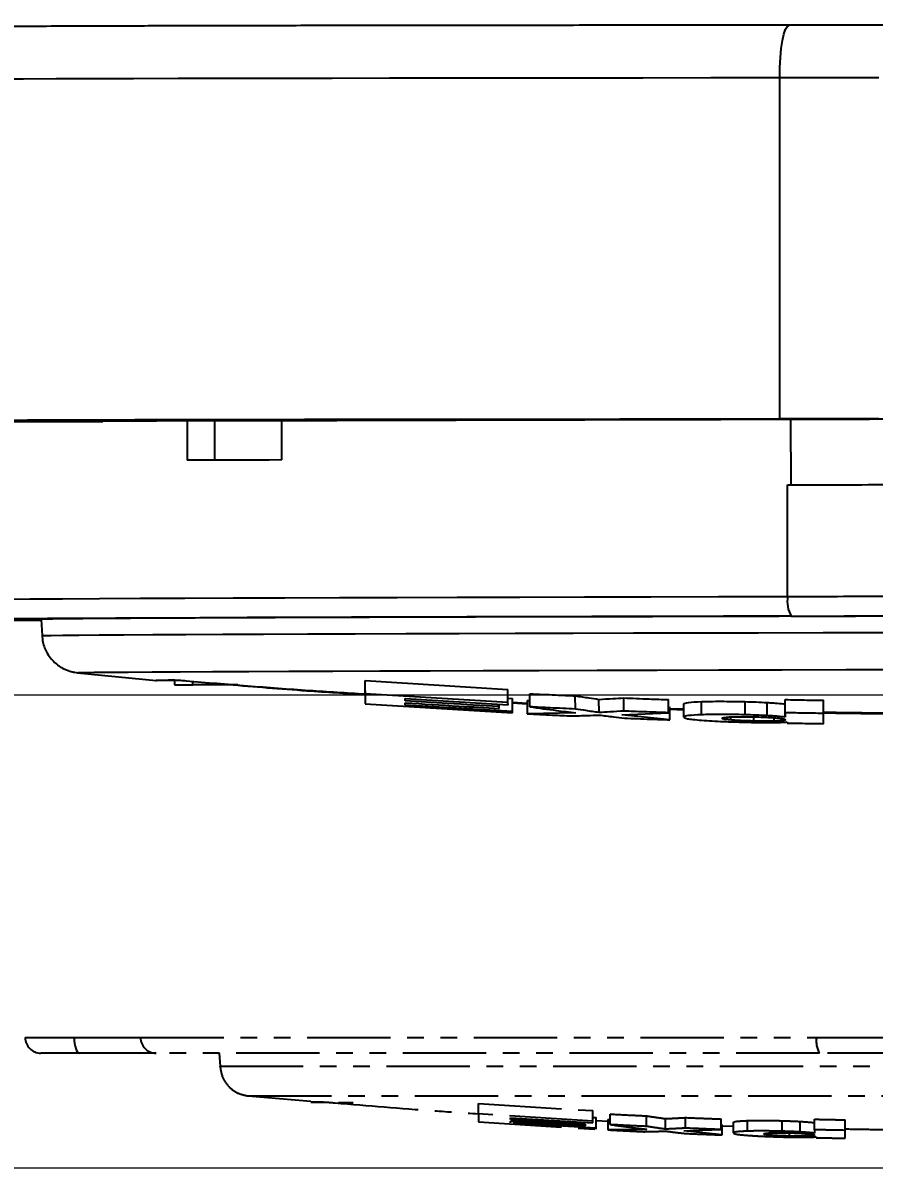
# Model space of a CAD drawing. Header units: millimetres. Extents: x 2104 to 4053, y 855 to 2233.
# Drawn here: x 2874.3 to 2939.2, y 954.3 to 1041.6 of the extents above; entities that cross this region are included whole.
import ezdxf

# ---------------------------------------------------------------- set-up
doc = ezdxf.new("R2010")
doc.units = ezdxf.units.MM
doc.linetypes.add('PHANTOM', pattern=[12.7, 6.35, -1.27, 1.27, -1.27, 1.27, -1.27])
doc.layers.add('标注', color=3, linetype='Continuous', lineweight=13)
doc.styles.add('SLDTEXTSTYLE1', font='txt.shx', dxfattribs={"width": 0.7, "bigfont": 'gbcbig.shx'})
doc.styles.get("Standard").update_dxf_attribs({"font": 'arial.ttf'})
doc.dimstyles.new('AM_ISO', dxfattribs={"dimtxt": 3.5, "dimasz": 3.5, "dimexe": 1, "dimexo": 1, "dimgap": 1.5, "dimtad": 1, "dimdsep": 46, "dimtxsty": 'Standard', "dimcen": 0, "dimclrd": 256, "dimclre": 256, "dimclrt": 2, "dimadec": 0, "dimazin": 2, "dimtp": 0.1, "dimtm": 0.1, "dimtfac": 0.71, "dimtdec": 3, "dimtmove": 0, "dimatfit": 3, "dimfxl": 0, "dimlwd": -1, "dimlwe": -1, "dimarcsym": 0})
doc.dimstyles.new('SLDDIMSTYLE12$0', dxfattribs={"dimtxt": 12, "dimasz": 10, "dimexe": 0, "dimexo": 0.0625, "dimgap": 0.875, "dimtad": 1, "dimdec": 1, "dimlfac": 1.8, "dimrnd": 1e-09, "dimzin": 12, "dimdsep": 46, "dimtxsty": 'SLDTEXTSTYLE1', "dimcen": 0.09, "dimdle": 8.16, "dimclrd": 3, "dimclre": 3, "dimadec": 0, "dimazin": 3, "dimtfac": 1, "dimtdec": 1, "dimtofl": 0, "dimtmove": 0, "dimatfit": 3, "dimfxl": 0, "dimfrac": 2, "dimtolj": 1, "dimlwd": 5, "dimlwe": 5, "dimarcsym": 0})

# ---------------------------------------------------------------- blocks, each defined once
blk = doc.blocks.new('*D54')
at = {"layer": 'Defpoints', "color": 0, "transparency": 16777216}
for p in [(2945.26, 1229.699), (2795.994, 990.362), (2946.013, 990.362)]:
    blk.add_point(p, dxfattribs=at)
at = {"layer": '标注', "linetype": 'ByBlock', "transparency": 16777216}
for p, q in [((2944.26, 1229.699), (2794.994, 1229.699)), ((2795.994, 1226.199), (2795.994, 993.862)), ((2945.013, 990.362), (2794.994, 990.362))]:
    blk.add_line(p, q, dxfattribs=at)
at = {"layer": '标注', "transparency": 16777216}
for points in [[(2795.411, 1226.199), (2796.578, 1226.199), (2795.994, 1229.699)], [(2795.411, 993.862), (2796.578, 993.862), (2795.994, 990.362)]]:
    blk.add_solid(points, dxfattribs=at)
at = {"layer": '标注', "color": 2, "transparency": 16777216, "insert": (2785.352, 1096.808), "char_height": 8, "attachment_point": 5, "rotation": 90}
blk.add_mtext('\\A1;{\\fSimSun|b0|i0|c134|p2;\\H2.28571x;245}', dxfattribs=at)
blk = doc.blocks.new('*D55')
at = {"layer": 'Defpoints', "color": 0, "transparency": 16777216}
for p in [(2946.013, 990.362), (2795.958, 954.327), (2945.523, 954.327)]:
    blk.add_point(p, dxfattribs=at)
at = {"layer": '标注', "color": 3, "lineweight": 5, "transparency": 16777216}
blk.add_line((2945.95, 990.362), (2795.958, 990.362), dxfattribs=at)
at = {"layer": '标注', "color": 3, "linetype": 'Continuous', "lineweight": 5, "transparency": 16777216}
for p, q in [((2795.958, 980.362), (2795.958, 964.327)), ((2945.461, 954.327), (2795.958, 954.327))]:
    blk.add_line(p, q, dxfattribs=at)
at = {"layer": '标注', "color": 3, "transparency": 16777216}
for points in [[(2794.291, 980.362), (2797.624, 980.362), (2795.958, 990.362)], [(2794.291, 964.327), (2797.624, 964.327), (2795.958, 954.327)]]:
    blk.add_solid(points, dxfattribs=at)
at = {"layer": '标注', "color": 0, "transparency": 16777216, "insert": (2783.654, 971.168), "char_height": 10, "attachment_point": 5, "rotation": 90, "style": 'SLDTEXTSTYLE1'}
blk.add_mtext('\\A1;{\\H2.28571x;45}', dxfattribs=at)

msp = doc.modelspace()

# ---------------------------------------------------------------- linework, layer by layer
at = {"color": 7, "linetype": 'Continuous', "lineweight": 25}
for p, q in [((2932, 1011.399), (2932, 1037.399)), ((2886.833, 1011.247), (2886.838, 1008.247)), ((2888.943, 1011.246), (2886.833, 1011.247)), ((2888.949, 1008.255), (2888.943, 1011.246)), ((2894.053, 1008.273), (2894.048, 1011.273)), ((2932.833, 1011.374), (2932.842, 1006.374)), ((2932.605, 997.874), (2932.59, 1006.374)), ((2875.718, 996.128), (2875.785, 994.891)), ((2878.481, 992.067), (2878.476, 992.068)), ((2878.481, 992.067), (2884.486, 991.477)), ((2885.869, 991.518), (2885.869, 991.143)), ((2885.869, 991.143), (2887.271, 991.143)), ((2887.271, 991.143), (2887.271, 991.412)), ((2890.709, 991.143), (2887.271, 991.143)), ((2900.405, 991.47), (2911.292, 990.798)), ((2900.406, 990.689), (2900.405, 991.47)), ((2900.406, 990.465), (2900.405, 991.47)), ((2900.406, 990.689), (2900.408, 989.685)), ((2911.293, 989.794), (2900.406, 990.465)), ((2900.406, 990.465), (2900.408, 989.685)), ((2911.293, 989.794), (2911.292, 990.798)), ((2912.964, 989.463), (2912.962, 990.466)), ((2916.427, 989.297), (2916.425, 990.299)), ((2900.408, 989.685), (2911.641, 988.997)), ((2903.462, 990.093), (2911.294, 989.629)), ((2911.641, 989.111), (2903.463, 989.593)), ((2910.612, 989.49), (2910.611, 989.67)), ((2911.293, 990.134), (2911.639, 990.113)), ((2911.641, 989.111), (2911.639, 990.113)), ((2911.64, 989.809), (2912.75, 989.752)), ((2912.75, 989.676), (2911.64, 989.734)), ((2912.749, 989.941), (2912.963, 989.945)), ((2912.749, 989.941), (2912.751, 988.939)), ((2918.229, 989.033), (2918.228, 990.035)), ((2920.123, 989.14), (2920.122, 990.142)), ((2923.535, 989.014), (2923.533, 990.016)), ((2923.628, 988.477), (2923.626, 989.478)), ((2923.626, 989.332), (2924.695, 989.301)), ((2924.696, 988.682), (2924.695, 989.684)), ((2926.04, 988.864), (2926.039, 989.866)), ((2929.36, 988.859), (2929.358, 989.861)), ((2931.029, 989.798), (2931.03, 988.796)), ((2932.425, 989.014), (2932.423, 990.017)), ((2932.426, 988.68), (2932.424, 989.682)), ((2935.338, 988.961), (2935.336, 989.963)), ((2916.468, 989.008), (2912.751, 988.939)), ((2919.981, 988.859), (2923.535, 989.014)), ((2923.628, 988.477), (2919.981, 988.859)), ((2924.696, 989.219), (2923.626, 989.252)), ((2928.261, 988.7), (2928.261, 988.465)), ((2930.002, 988.679), (2930.003, 988.382)), ((2931.561, 988.633), (2931.561, 988.373)), ((2935.339, 988.183), (2935.338, 988.961))]:
    msp.add_line(p, q, dxfattribs=at)
at = {"color": 7, "linetype": 'PHANTOM', "lineweight": 25}
for p, q in [((2874.497, 964.277), (2878.231, 964.277)), ((2878.231, 964.277), (2883.289, 964.277)), ((2883.289, 964.277), (2934.807, 964.277)), ((2934.807, 964.277), (2940.865, 964.277)), ((2878.653, 963.077), (2875.697, 963.077)), ((2884.47, 963.077), (2878.653, 963.077)), ((2935.021, 963.077), (2884.47, 963.077)), ((2889.295, 963.077), (2889.347, 962.087)), ((2941.988, 963.077), (2935.021, 963.077)), ((2889.347, 962.087), (3003.166, 962.087)), ((2891.491, 959.826), (2896.263, 959.418)), ((2891.491, 959.826), (2946.257, 959.826)), ((2898.367, 959.336), (2899.488, 959.336)), ((2909.038, 959.256), (2917.747, 958.703)), ((2909.038, 958.452), (2909.038, 959.256)), ((2917.747, 957.9), (2909.038, 958.452)), ((2909.038, 958.452), (2909.038, 957.851)), ((2911.482, 958.154), (2917.747, 957.772)), ((2917.747, 957.9), (2917.747, 958.703)), ((2917.747, 958.191), (2918.024, 958.174)), ((2918.024, 957.372), (2918.024, 958.174)), ((2918.024, 957.943), (2918.912, 957.896)), ((2918.912, 958.039), (2919.083, 958.041)), ((2918.912, 958.039), (2918.912, 957.237)), ((2919.083, 957.639), (2919.083, 958.441)), ((2921.853, 957.502), (2921.853, 958.304)), ((2923.295, 957.293), (2923.295, 958.095)), ((2924.81, 957.371), (2924.81, 958.173)), ((2927.539, 957.266), (2927.539, 958.067)), ((2929.543, 957.144), (2929.543, 957.945)), ((2932.199, 957.133), (2932.199, 957.935)), ((2934.651, 957.248), (2934.651, 958.049)), ((2936.981, 957.201), (2936.981, 958.002)), ((2909.038, 957.851), (2918.024, 957.285)), ((2918.024, 957.372), (2911.482, 957.769)), ((2921.885, 957.279), (2918.912, 957.237)), ((2924.696, 957.154), (2927.539, 957.266)), ((2927.612, 956.852), (2924.696, 957.154)), ((2927.612, 956.852), (2927.612, 957.653)), ((2927.612, 957.543), (2928.468, 957.516)), ((2928.468, 957.007), (2928.468, 957.808)), ((2933.535, 957.883), (2933.535, 957.081)), ((2936.981, 956.601), (2936.981, 957.201)), ((2931.319, 957.013), (2931.319, 956.832)), ((2932.712, 956.992), (2932.712, 956.764)), ((2933.959, 956.954), (2933.959, 956.754))]:
    msp.add_line(p, q, dxfattribs=at)
at = {"color": 7, "linetype": 'Continuous', "lineweight": 25, "flags": 128}
for points in [[(2932, 1037.399), (2932.014, 1038.179), (2932.056, 1038.929), (2932.123, 1039.62), (2932.214, 1040.225), (2932.324, 1040.721), (2932.45, 1041.09), (2932.586, 1041.316), (2932.728, 1041.391)], [(2867.807, 1037.278), (2868.93, 1037.287), (2870.405, 1037.297), (2872.225, 1037.307), (2874.381, 1037.316), (2876.864, 1037.325), (2879.661, 1037.334), (2882.762, 1037.342), (2886.152, 1037.35), (2889.814, 1037.357), (2893.734, 1037.364), (2897.892, 1037.37), (2902.271, 1037.376), (2906.85, 1037.382), (2911.609, 1037.386), (2916.526, 1037.39), (2921.579, 1037.394), (2926.745, 1037.397), (2932, 1037.399)], [(2894.048, 1011.265), (2893.341, 1011.263), (2892.431, 1011.259), (2891.536, 1011.256), (2890.657, 1011.253), (2889.792, 1011.25), (2888.943, 1011.246)], [(2894.048, 1011.273), (2898.259, 1011.286), (2902.694, 1011.3), (2907.335, 1011.313), (2912.159, 1011.326), (2917.145, 1011.339), (2922.268, 1011.351), (2927.506, 1011.363), (2932.833, 1011.374)], [(2894.053, 1008.273), (2893.102, 1008.269), (2892.164, 1008.266), (2891.24, 1008.263), (2890.331, 1008.26), (2889.435, 1008.256), (2888.555, 1008.253), (2887.689, 1008.25), (2886.838, 1008.247)], [(2868.208, 997.642), (2869.348, 997.654), (2870.84, 997.666), (2872.675, 997.679), (2874.847, 997.692), (2877.344, 997.705), (2880.157, 997.719), (2883.271, 997.732), (2886.674, 997.746), (2890.349, 997.76), (2894.28, 997.773), (2898.449, 997.787), (2902.837, 997.8), (2907.425, 997.813), (2912.192, 997.826), (2917.116, 997.839), (2922.175, 997.851), (2927.345, 997.863), (2932.605, 997.874)], [(2932.875, 996.372), (2927.715, 996.361), (2922.641, 996.349), (2917.677, 996.337), (2912.846, 996.325), (2908.169, 996.312), (2903.667, 996.299), (2899.36, 996.286), (2895.269, 996.273), (2891.412, 996.26), (2887.806, 996.246), (2884.467, 996.233), (2881.411, 996.219), (2878.651, 996.206), (2876.2, 996.193), (2874.07, 996.18), (2872.269, 996.168), (2870.805, 996.156), (2869.686, 996.144)], [(2941.95, 996.375), (2941.897, 996.375), (2936.9, 996.366), (2931.952, 996.356), (2927.079, 996.345), (2922.305, 996.334), (2917.654, 996.322), (2913.148, 996.31), (2908.81, 996.298), (2904.663, 996.286), (2900.726, 996.273), (2897.019, 996.26), (2893.56, 996.247), (2890.368, 996.235), (2887.457, 996.222), (2884.843, 996.209), (2882.537, 996.197), (2880.553, 996.185), (2878.899, 996.173), (2877.584, 996.162), (2876.614, 996.151), (2875.995, 996.14), (2875.729, 996.13), (2875.718, 996.128)], [(2875.785, 994.891), (2875.961, 994.901), (2876.488, 994.911), (2877.363, 994.922), (2878.582, 994.933), (2880.139, 994.945), (2882.026, 994.957), (2884.234, 994.969), (2886.752, 994.982), (2889.568, 994.994), (2892.667, 995.007), (2896.034, 995.02), (2899.653, 995.032), (2903.506, 995.045), (2907.574, 995.057), (2911.836, 995.07), (2916.271, 995.082), (2920.859, 995.093), (2925.575, 995.104), (2930.396, 995.115), (2935.3, 995.125), (2940.26, 995.135), (2942.06, 995.139)], [(2878.476, 992.068), (2878.55, 992.076), (2878.969, 992.086), (2879.745, 992.097), (2880.874, 992.108), (2882.35, 992.119), (2884.166, 992.131), (2886.311, 992.143), (2888.775, 992.155), (2891.544, 992.168), (2894.604, 992.18), (2897.939, 992.193), (2901.531, 992.206), (2905.362, 992.218), (2909.411, 992.23), (2913.658, 992.243), (2918.079, 992.254), (2922.651, 992.266), (2927.352, 992.277), (2932.155, 992.287), (2937.035, 992.298), (2941.968, 992.307), (2946.927, 992.316)]]:
    msp.add_lwpolyline(points, dxfattribs=at)
at = {"color": 7, "linetype": 'PHANTOM', "lineweight": 25, "flags": 128}
msp.add_lwpolyline([(2878.231, 964.277), (2878.24, 964.042), (2878.264, 963.817), (2878.303, 963.61), (2878.355, 963.428), (2878.419, 963.279), (2878.492, 963.168), (2878.571, 963.1), (2878.653, 963.077)], dxfattribs=at)
at = {"color": 7, "linetype": 'Continuous', "lineweight": 25}
for centre, radius, start, end in [((2932.443, 3152.804), 2115.405, 269.988017, 270.192574), ((2895.493, -2196.253), 3207.511, 90.15469, 90.487809), ((2929.501, 3118.53), 2107.158, 270.090606, 270.288526), ((2929.385, 3133.638), 2127.267, 270.086324, 270.290278), ((2934.917, 997.515), 2.34, 171.18608, 209.25992), ((2929.4, 3125.138), 2127.267, 270.086324, 270.290278), ((2929.19, 3442.726), 2446.357, 270.086324, 270.290278), ((2877.502, 2131.76), 1135.696, 269.605704, 269.910175)]:
    msp.add_arc(centre, radius, start, end, dxfattribs=at)
at = {"color": 7, "linetype": 'PHANTOM', "lineweight": 25}
for centre, radius, start, end in [((2875.697, 964.277), 1.2, 180, 270), ((2884.48, 964.267), 1.19, 179.53784, 269.53025), ((2936.645, 963.986), 1.861, 171.02104, 209.26556)]:
    msp.add_arc(centre, radius, start, end, dxfattribs=at)
at = {"color": 7, "linetype": 'Continuous', "lineweight": 25}
for points, knots in [([(2932.728, 1041.391), (2930.329, 1041.39), (2925.486, 1041.389), (2918.397, 1041.384), (2911.44, 1041.378), (2904.738, 1041.371), (2898.4, 1041.362), (2892.555, 1041.352), (2887.289, 1041.341), (2882.68, 1041.329), (2878.793, 1041.316), (2875.67, 1041.303), (2873.25, 1041.29), (2872.243, 1041.281), (2871.744, 1041.276)], [0, 0, 0, 0, 0.079959, 0.161371, 0.244142, 0.328893, 0.414216, 0.5, 0.585778, 0.671102, 0.755858, 0.838624, 0.920039, 1, 1, 1, 1]), ([(2943.302, 1041.408), (2942.808, 1041.406), (2941.802, 1041.402), (2939.278, 1041.397), (2936.213, 1041.393), (2933.877, 1041.392), (2932.728, 1041.391)], [0, 0, 0, 0, 0.245796, 0.5, 0.754204, 1, 1, 1, 1]), ([(2880.409, 1011.167), (2880.251, 1011.167), (2878.485, 1011.172), (2875.736, 1011.181), (2872.285, 1011.195), (2869.6, 1011.209), (2868.465, 1011.219), (2867.897, 1011.224)], [0, 0, 0, 0, 0.023879, 0.267909, 0.511939, 0.75597, 1, 1, 1, 1]), ([(2876.341, 1011.2), (2875.393, 1011.204), (2873.298, 1011.215), (2871.545, 1011.232), (2870.839, 1011.251), (2871.463, 1011.269), (2873.363, 1011.288), (2876.517, 1011.305), (2880.87, 1011.322), (2886.346, 1011.337), (2892.853, 1011.351), (2900.279, 1011.364), (2908.497, 1011.374), (2917.364, 1011.382), (2926.739, 1011.388), (2933.969, 1011.391), (2938.046, 1011.392), (2938.836, 1011.392)], [0, 0, 0, 0, 0.058714, 0.129808, 0.200902, 0.271995, 0.343089, 0.414183, 0.485276, 0.55637, 0.627464, 0.698558, 0.769651, 0.840745, 0.911839, 0.982932, 1, 1, 1, 1]), ([(2875.784, 994.917), (2875.801, 994.744), (2875.847, 994.266), (2876.16, 993.493), (2876.76, 992.771), (2877.436, 992.342), (2877.96, 992.159), (2878.324, 992.083), (2878.42, 992.073), (2878.481, 992.067)], [0, 0, 0, 0, 0.109876, 0.304621, 0.518327, 0.696278, 0.809572, 0.880875, 1, 1, 1, 1]), ([(2884.435, 991.477), (2884.49, 991.482), (2884.6, 991.493), (2885.304, 991.515), (2885.651, 991.526)], [0, 0, 0, 0, 0.505985, 1, 1, 1, 1]), ([(2885.651, 991.475), (2885.299, 991.472), (2884.645, 991.467), (2884.536, 991.473), (2884.486, 991.475)], [0, 0, 0, 0, 0.5372273, 1, 1, 1, 1]), ([(2885.651, 991.526), (2885.687, 991.525), (2885.757, 991.525), (2886.003, 991.51), (2886.329, 991.487), (2886.612, 991.464), (2886.762, 991.451)], [0, 0, 0, 0, 0.246867, 0.480182, 0.723828, 1, 1, 1, 1]), ([(2885.869, 991.465), (2885.839, 991.467), (2885.724, 991.475), (2885.682, 991.475), (2885.651, 991.475)], [0, 0, 0, 0, 0.2619112, 1, 1, 1, 1]), ([(2886.762, 991.451), (2889.88, 991.193), (2894.401, 990.818), (2898.983, 990.535), (2900.406, 990.447)], [0, 0, 0, 0, 0.68951, 1, 1, 1, 1]), ([(2900.406, 990.38), (2898.925, 990.472), (2895.42, 990.691), (2891.961, 990.978), (2889.963, 991.143)], [0, 0, 0, 0, 0.422605, 1, 1, 1, 1]), ([(2912.962, 990.466), (2913.614, 990.433), (2914.768, 990.376), (2915.922, 990.323), (2916.425, 990.299)], [0, 0, 0, 0, 0.56439, 1, 1, 1, 1]), ([(2916.425, 990.299), (2916.767, 990.248), (2917.368, 990.157), (2917.969, 990.072), (2918.228, 990.035)], [0, 0, 0, 0, 0.570017, 1, 1, 1, 1]), ([(2903.462, 989.917), (2903.462, 989.949), (2903.462, 990.006), (2903.462, 990.066), (2903.462, 990.093)], [0, 0, 0, 0, 0.556914, 1, 1, 1, 1]), ([(2910.612, 989.49), (2909.302, 989.563), (2906.918, 989.696), (2904.535, 989.848), (2903.462, 989.917)], [0, 0, 0, 0, 0.549556, 1, 1, 1, 1]), ([(2903.462, 989.776), (2904.824, 989.689), (2907.206, 989.537), (2909.59, 989.405), (2910.612, 989.349)], [0, 0, 0, 0, 0.571417, 1, 1, 1, 1]), ([(2903.463, 989.593), (2903.463, 989.625), (2903.463, 989.684), (2903.462, 989.747), (2903.462, 989.776)], [0, 0, 0, 0, 0.556665, 1, 1, 1, 1]), ([(2910.612, 989.349), (2910.612, 989.374), (2910.612, 989.42), (2910.612, 989.468), (2910.612, 989.49)], [0, 0, 0, 0, 0.556601, 1, 1, 1, 1]), ([(2911.294, 989.629), (2911.294, 989.659), (2911.294, 989.713), (2911.293, 989.769), (2911.293, 989.794)], [0, 0, 0, 0, 0.55628, 1, 1, 1, 1]), ([(2912.964, 989.463), (2913.637, 989.371), (2914.805, 989.212), (2915.973, 989.069), (2916.468, 989.008)], [0, 0, 0, 0, 0.5766331, 1, 1, 1, 1]), ([(2916.427, 989.297), (2915.785, 989.326), (2914.631, 989.379), (2913.477, 989.437), (2912.964, 989.463)], [0, 0, 0, 0, 0.555599, 1, 1, 1, 1]), ([(2918.228, 990.035), (2918.58, 990.054), (2919.211, 990.087), (2919.843, 990.125), (2920.122, 990.142)], [0, 0, 0, 0, 0.557996, 1, 1, 1, 1]), ([(2920.122, 990.142), (2920.763, 990.117), (2921.9, 990.073), (2923.037, 990.034), (2923.533, 990.016)], [0, 0, 0, 0, 0.5636271, 1, 1, 1, 1]), ([(2924.695, 989.684), (2924.734, 989.725), (2924.804, 989.8), (2925.659, 989.845), (2926.039, 989.866)], [0, 0, 0, 0, 0.556041, 1, 1, 1, 1]), ([(2926.039, 989.866), (2926.257, 989.872), (2926.694, 989.884), (2927.506, 989.888), (2928.411, 989.882), (2929.043, 989.868), (2929.358, 989.861)], [0, 0, 0, 0, 0.2499948, 0.5001474, 0.7503596, 1, 1, 1, 1]), ([(2929.358, 989.861), (2929.637, 989.853), (2930.218, 989.837), (2930.751, 989.811), (2931.029, 989.798)], [0, 0, 0, 0, 0.479645, 1, 1, 1, 1]), ([(2931.029, 989.798), (2931.177, 989.788), (2931.474, 989.769), (2931.965, 989.731), (2932.24, 989.702), (2932.424, 989.682)], [0, 0, 0, 0, 0.249107, 0.498716, 1, 1, 1, 1]), ([(2932.423, 990.017), (2932.968, 990.006), (2933.939, 989.986), (2934.91, 989.97), (2935.336, 989.963)], [0, 0, 0, 0, 0.561174, 1, 1, 1, 1]), ([(2932.424, 989.682), (2932.424, 989.74), (2932.424, 989.845), (2932.423, 989.963), (2932.423, 990.017)], [0, 0, 0, 0, 0.544502, 1, 1, 1, 1]), ([(2911.641, 988.997), (2911.641, 989.017), (2911.641, 989.054), (2911.641, 989.093), (2911.641, 989.111)], [0, 0, 0, 0, 0.556911, 1, 1, 1, 1]), ([(2912.751, 988.939), (2913.396, 988.907), (2914.533, 988.85), (2915.67, 988.797), (2916.163, 988.775)], [0, 0, 0, 0, 0.566888, 1, 1, 1, 1]), ([(2916.163, 988.775), (2916.548, 988.785), (2917.237, 988.803), (2917.926, 988.828), (2918.23, 988.839)], [0, 0, 0, 0, 0.558911, 1, 1, 1, 1]), ([(2918.229, 989.033), (2917.899, 989.08), (2917.298, 989.165), (2916.697, 989.256), (2916.427, 989.297)], [0, 0, 0, 0, 0.549983, 1, 1, 1, 1]), ([(2920.123, 989.14), (2919.769, 989.118), (2919.137, 989.08), (2918.506, 989.047), (2918.229, 989.033)], [0, 0, 0, 0, 0.561954, 1, 1, 1, 1]), ([(2918.23, 988.839), (2918.601, 988.792), (2919.249, 988.711), (2919.898, 988.636), (2920.175, 988.604)], [0, 0, 0, 0, 0.572061, 1, 1, 1, 1]), ([(2923.535, 989.014), (2922.902, 989.036), (2921.765, 989.076), (2920.628, 989.12), (2920.123, 989.14)], [0, 0, 0, 0, 0.556353, 1, 1, 1, 1]), ([(2920.175, 988.604), (2920.827, 988.579), (2921.978, 988.534), (2923.129, 988.494), (2923.628, 988.477)], [0, 0, 0, 0, 0.566608, 1, 1, 1, 1]), ([(2926.04, 988.864), (2925.661, 988.843), (2924.806, 988.798), (2924.736, 988.724), (2924.696, 988.682)], [0, 0, 0, 0, 0.443959, 1, 1, 1, 1]), ([(2924.696, 988.682), (2924.737, 988.643), (2924.798, 988.583), (2925.341, 988.505), (2925.808, 988.466), (2926.041, 988.446)], [0, 0, 0, 0, 0.49875, 0.750257, 1, 1, 1, 1]), ([(2929.36, 988.859), (2929.045, 988.866), (2928.413, 988.88), (2927.508, 988.886), (2926.696, 988.882), (2926.259, 988.87), (2926.04, 988.864)], [0, 0, 0, 0, 0.2496403, 0.4998526, 0.7500053, 1, 1, 1, 1]), ([(2926.041, 988.446), (2926.302, 988.428), (2926.797, 988.394), (2927.899, 988.339), (2928.774, 988.312), (2929.32, 988.295)], [0, 0, 0, 0, 0.294236, 0.559365, 1, 1, 1, 1]), ([(2927.609, 988.596), (2927.63, 988.614), (2927.661, 988.64), (2927.923, 988.675), (2928.153, 988.692), (2928.268, 988.701)], [0, 0, 0, 0, 0.501568, 0.7512, 1, 1, 1, 1]), ([(2928.261, 988.465), (2928.146, 988.476), (2927.915, 988.497), (2927.661, 988.541), (2927.63, 988.574), (2927.609, 988.596)], [0, 0, 0, 0, 0.248427, 0.500533, 1, 1, 1, 1]), ([(2930.003, 988.382), (2929.71, 988.391), (2929.237, 988.405), (2928.646, 988.436), (2928.394, 988.455), (2928.261, 988.465)], [0, 0, 0, 0, 0.433668, 0.700456, 1, 1, 1, 1]), ([(2928.268, 988.701), (2928.379, 988.705), (2928.602, 988.713), (2929.037, 988.716), (2929.533, 988.714), (2929.879, 988.706), (2930.053, 988.703)], [0, 0, 0, 0, 0.249108, 0.498915, 0.749263, 1, 1, 1, 1]), ([(2931.03, 988.796), (2930.753, 988.809), (2930.22, 988.835), (2929.639, 988.851), (2929.36, 988.859)], [0, 0, 0, 0, 0.520355, 1, 1, 1, 1]), ([(2930.053, 988.703), (2930.285, 988.696), (2930.645, 988.686), (2931.103, 988.665), (2931.309, 988.652), (2931.415, 988.645)], [0, 0, 0, 0, 0.467874, 0.726466, 1, 1, 1, 1]), ([(2932.426, 988.68), (2932.242, 988.7), (2931.966, 988.729), (2931.475, 988.768), (2931.179, 988.787), (2931.03, 988.796)], [0, 0, 0, 0, 0.501284, 0.750893, 1, 1, 1, 1]), ([(2931.415, 988.645), (2931.589, 988.631), (2931.937, 988.604), (2932.361, 988.55), (2932.406, 988.508), (2932.436, 988.48)], [0, 0, 0, 0, 0.249846, 0.5015343, 1, 1, 1, 1]), ([(2932.436, 988.48), (2932.408, 988.455), (2932.367, 988.418), (2931.974, 988.386), (2931.692, 988.377), (2931.561, 988.373)], [0, 0, 0, 0, 0.5615763, 0.7980896, 1, 1, 1, 1]), ([(2932.425, 989.014), (2932.425, 988.947), (2932.425, 988.83), (2932.426, 988.725), (2932.426, 988.68)], [0, 0, 0, 0, 0.575496, 1, 1, 1, 1]), ([(2935.338, 988.961), (2934.795, 988.97), (2933.824, 988.986), (2932.853, 989.006), (2932.425, 989.014)], [0, 0, 0, 0, 0.558791, 1, 1, 1, 1]), ([(2935.337, 989.064), (2936.188, 989.05), (2938.052, 989.021), (2939.918, 989.01), (2940.932, 989.004)], [0, 0, 0, 0, 0.456405, 1, 1, 1, 1]), ([(2940.932, 988.921), (2940.335, 988.924), (2938.469, 988.935), (2936.605, 988.961), (2935.338, 988.978)], [0, 0, 0, 0, 0.320276, 1, 1, 1, 1]), ([(2929.32, 988.295), (2929.665, 988.288), (2930.357, 988.273), (2931.334, 988.271), (2932.106, 988.282), (2932.421, 988.302), (2932.579, 988.312)], [0, 0, 0, 0, 0.245195, 0.492761, 0.744341, 1, 1, 1, 1]), ([(2931.561, 988.373), (2931.336, 988.37), (2930.877, 988.365), (2930.298, 988.376), (2930.003, 988.382)], [0, 0, 0, 0, 0.490887, 1, 1, 1, 1]), ([(2932.579, 988.312), (2932.579, 988.297), (2932.579, 988.27), (2932.579, 988.244), (2932.579, 988.233)], [0, 0, 0, 0, 0.566278, 1, 1, 1, 1]), ([(2932.579, 988.233), (2933.097, 988.223), (2934.017, 988.205), (2934.937, 988.189), (2935.339, 988.183)], [0, 0, 0, 0, 0.563122, 1, 1, 1, 1])]:
    msp.add_open_spline(points, degree=3, knots=knots, dxfattribs=at)
for points in [[(2867.807, 1011.278), (2868.357, 1011.283), (2869.458, 1011.293), (2872.108, 1011.307), (2875.459, 1011.321), (2879.548, 1011.334), (2884.316, 1011.346), (2889.718, 1011.357), (2895.698, 1011.368), (2902.196, 1011.377), (2909.144, 1011.384), (2916.477, 1011.391), (2924.104, 1011.396), (2929.368, 1011.398), (2932, 1011.399)], [(2939.553, 1011.411), (2939.193, 1011.409), (2938.473, 1011.406), (2936.676, 1011.403), (2934.503, 1011.4), (2932.834, 1011.399), (2932, 1011.399)]]:
    msp.add_open_spline(points, degree=3, dxfattribs=at)
at = {"color": 7, "linetype": 'PHANTOM', "lineweight": 25}
for points, knots in [([(2889.346, 962.107), (2889.395, 961.799), (2889.495, 961.163), (2890.063, 960.431), (2890.764, 959.968), (2891.254, 959.872), (2891.491, 959.826)], [0, 0, 0, 0, 0.272061, 0.561967, 0.787938, 1, 1, 1, 1]), ([(2897.236, 959.361), (2896.964, 959.356), (2896.408, 959.346), (2896.18, 959.342), (2896.408, 959.346), (2896.964, 959.356), (2897.236, 959.361)], [0, 0, 0, 0, 0.244271, 0.5, 0.755729, 1, 1, 1, 1]), ([(2897.236, 959.361), (2897.264, 959.36), (2897.32, 959.36), (2897.517, 959.347), (2897.778, 959.328), (2898.004, 959.308), (2898.124, 959.298)], [0, 0, 0, 0, 0.246867, 0.4801817, 0.7238276, 1, 1, 1, 1]), ([(2898.124, 959.298), (2900.618, 959.086), (2904.234, 958.778), (2907.9, 958.544), (2909.038, 958.471)], [0, 0, 0, 0, 0.689511, 1, 1, 1, 1]), ([(2911.482, 958.018), (2911.482, 958.043), (2911.482, 958.087), (2911.482, 958.134), (2911.482, 958.154)], [0, 0, 0, 0, 0.556914, 1, 1, 1, 1]), ([(2917.201, 957.667), (2916.153, 957.727), (2914.246, 957.836), (2912.341, 957.962), (2911.482, 958.018)], [0, 0, 0, 0, 0.549556, 1, 1, 1, 1]), ([(2911.482, 957.909), (2912.571, 957.838), (2914.477, 957.713), (2916.384, 957.604), (2917.201, 957.558)], [0, 0, 0, 0, 0.571417, 1, 1, 1, 1]), ([(2911.482, 957.769), (2911.482, 957.793), (2911.482, 957.838), (2911.482, 957.887), (2911.482, 957.909)], [0, 0, 0, 0, 0.556665, 1, 1, 1, 1]), ([(2917.747, 957.772), (2917.747, 957.795), (2917.747, 957.837), (2917.747, 957.881), (2917.747, 957.9)], [0, 0, 0, 0, 0.55628, 1, 1, 1, 1]), ([(2919.083, 958.441), (2919.604, 958.414), (2920.527, 958.367), (2921.451, 958.323), (2921.853, 958.304)], [0, 0, 0, 0, 0.56439, 1, 1, 1, 1]), ([(2921.853, 958.304), (2922.127, 958.263), (2922.607, 958.191), (2923.088, 958.124), (2923.295, 958.095)], [0, 0, 0, 0, 0.570017, 1, 1, 1, 1]), ([(2923.295, 958.095), (2923.577, 958.108), (2924.082, 958.132), (2924.587, 958.16), (2924.81, 958.173)], [0, 0, 0, 0, 0.5579958, 1, 1, 1, 1]), ([(2924.81, 958.173), (2925.323, 958.152), (2926.232, 958.115), (2927.142, 958.082), (2927.539, 958.067)], [0, 0, 0, 0, 0.563627, 1, 1, 1, 1]), ([(2928.468, 957.808), (2928.499, 957.84), (2928.556, 957.897), (2929.24, 957.93), (2929.543, 957.945)], [0, 0, 0, 0, 0.556041, 1, 1, 1, 1]), ([(2929.543, 957.945), (2929.718, 957.949), (2930.067, 957.958), (2930.717, 957.959), (2931.441, 957.953), (2931.947, 957.941), (2932.199, 957.935)], [0, 0, 0, 0, 0.249995, 0.500147, 0.75036, 1, 1, 1, 1]), ([(2932.199, 957.935), (2932.422, 957.928), (2932.886, 957.914), (2933.313, 957.893), (2933.535, 957.883)], [0, 0, 0, 0, 0.479645, 1, 1, 1, 1]), ([(2934.651, 958.049), (2935.087, 958.04), (2935.864, 958.023), (2936.64, 958.009), (2936.981, 958.002)], [0, 0, 0, 0, 0.561174, 1, 1, 1, 1]), ([(2917.201, 957.558), (2917.201, 957.577), (2917.201, 957.612), (2917.201, 957.65), (2917.201, 957.667)], [0, 0, 0, 0, 0.556601, 1, 1, 1, 1]), ([(2918.024, 957.285), (2918.024, 957.3), (2918.024, 957.328), (2918.024, 957.358), (2918.024, 957.372)], [0, 0, 0, 0, 0.556911, 1, 1, 1, 1]), ([(2918.912, 957.237), (2919.427, 957.21), (2920.337, 957.163), (2921.247, 957.12), (2921.641, 957.101)], [0, 0, 0, 0, 0.566888, 1, 1, 1, 1]), ([(2919.083, 957.639), (2919.621, 957.566), (2920.555, 957.44), (2921.49, 957.327), (2921.885, 957.279)], [0, 0, 0, 0, 0.5766331, 1, 1, 1, 1]), ([(2921.853, 957.502), (2921.34, 957.526), (2920.416, 957.57), (2919.493, 957.618), (2919.083, 957.639)], [0, 0, 0, 0, 0.555599, 1, 1, 1, 1]), ([(2921.641, 957.101), (2921.949, 957.107), (2922.5, 957.119), (2923.052, 957.136), (2923.295, 957.144)], [0, 0, 0, 0, 0.558911, 1, 1, 1, 1]), ([(2923.295, 957.293), (2923.03, 957.33), (2922.55, 957.397), (2922.069, 957.469), (2921.853, 957.502)], [0, 0, 0, 0, 0.549983, 1, 1, 1, 1]), ([(2924.81, 957.371), (2924.526, 957.355), (2924.021, 957.327), (2923.516, 957.303), (2923.295, 957.293)], [0, 0, 0, 0, 0.561954, 1, 1, 1, 1]), ([(2923.295, 957.144), (2923.591, 957.107), (2924.11, 957.043), (2924.629, 956.984), (2924.851, 956.959)], [0, 0, 0, 0, 0.572061, 1, 1, 1, 1]), ([(2927.539, 957.266), (2927.033, 957.284), (2926.123, 957.318), (2925.214, 957.355), (2924.81, 957.371)], [0, 0, 0, 0, 0.556353, 1, 1, 1, 1]), ([(2929.543, 957.144), (2929.24, 957.129), (2928.556, 957.096), (2928.499, 957.039), (2928.468, 957.007)], [0, 0, 0, 0, 0.443959, 1, 1, 1, 1]), ([(2932.199, 957.133), (2931.947, 957.139), (2931.441, 957.151), (2930.717, 957.158), (2930.067, 957.156), (2929.718, 957.148), (2929.543, 957.144)], [0, 0, 0, 0, 0.24964, 0.499853, 0.750005, 1, 1, 1, 1]), ([(2933.535, 957.081), (2933.313, 957.092), (2932.886, 957.113), (2932.422, 957.126), (2932.199, 957.133)], [0, 0, 0, 0, 0.520355, 1, 1, 1, 1]), ([(2933.535, 957.883), (2933.654, 957.875), (2933.891, 957.859), (2934.284, 957.829), (2934.504, 957.806), (2934.651, 957.79)], [0, 0, 0, 0, 0.249107, 0.498716, 1, 1, 1, 1]), ([(2934.651, 956.989), (2934.504, 957.004), (2934.284, 957.027), (2933.891, 957.058), (2933.654, 957.073), (2933.535, 957.081)], [0, 0, 0, 0, 0.501284, 0.750893, 1, 1, 1, 1]), ([(2934.651, 957.248), (2934.651, 957.195), (2934.651, 957.104), (2934.651, 957.023), (2934.651, 956.989)], [0, 0, 0, 0, 0.575496, 1, 1, 1, 1]), ([(2936.981, 957.201), (2936.547, 957.209), (2935.77, 957.223), (2934.994, 957.24), (2934.651, 957.248)], [0, 0, 0, 0, 0.5587912, 1, 1, 1, 1]), ([(2936.981, 957.31), (2937.662, 957.299), (2939.153, 957.273), (2940.645, 957.261), (2941.457, 957.255)], [0, 0, 0, 0, 0.456408, 1, 1, 1, 1]), ([(2924.851, 956.959), (2925.372, 956.938), (2926.293, 956.9), (2927.213, 956.867), (2927.612, 956.852)], [0, 0, 0, 0, 0.5666076, 1, 1, 1, 1]), ([(2928.468, 957.007), (2928.5, 956.976), (2928.549, 956.93), (2928.984, 956.869), (2929.357, 956.838), (2929.543, 956.823)], [0, 0, 0, 0, 0.49875, 0.750257, 1, 1, 1, 1]), ([(2929.543, 956.823), (2929.752, 956.808), (2930.148, 956.781), (2931.029, 956.736), (2931.729, 956.713), (2932.166, 956.699)], [0, 0, 0, 0, 0.294236, 0.559365, 1, 1, 1, 1]), ([(2930.798, 956.934), (2930.814, 956.947), (2930.839, 956.967), (2931.049, 956.993), (2931.233, 957.007), (2931.325, 957.013)], [0, 0, 0, 0, 0.501568, 0.7512, 1, 1, 1, 1]), ([(2931.319, 956.832), (2931.227, 956.84), (2931.042, 956.857), (2930.839, 956.891), (2930.814, 956.917), (2930.798, 956.934)], [0, 0, 0, 0, 0.248427, 0.500533, 1, 1, 1, 1]), ([(2932.712, 956.764), (2932.478, 956.772), (2932.099, 956.784), (2931.627, 956.808), (2931.426, 956.824), (2931.319, 956.832)], [0, 0, 0, 0, 0.433668, 0.700456, 1, 1, 1, 1]), ([(2931.325, 957.013), (2931.414, 957.016), (2931.592, 957.022), (2931.94, 957.023), (2932.337, 957.02), (2932.614, 957.014), (2932.753, 957.011)], [0, 0, 0, 0, 0.249108, 0.498915, 0.749263, 1, 1, 1, 1]), ([(2932.166, 956.699), (2932.442, 956.693), (2932.996, 956.68), (2933.777, 956.677), (2934.395, 956.683), (2934.647, 956.698), (2934.773, 956.705)], [0, 0, 0, 0, 0.245195, 0.492761, 0.744341, 1, 1, 1, 1]), ([(2933.959, 956.754), (2933.779, 956.752), (2933.412, 956.749), (2932.948, 956.759), (2932.712, 956.764)], [0, 0, 0, 0, 0.4908866, 1, 1, 1, 1]), ([(2932.753, 957.011), (2932.939, 957.005), (2933.227, 956.997), (2933.593, 956.979), (2933.758, 956.969), (2933.843, 956.963)], [0, 0, 0, 0, 0.4678741, 0.7264661, 1, 1, 1, 1]), ([(2933.843, 956.963), (2933.981, 956.953), (2934.26, 956.931), (2934.599, 956.889), (2934.635, 956.856), (2934.659, 956.835)], [0, 0, 0, 0, 0.249846, 0.5015343, 1, 1, 1, 1]), ([(2934.659, 956.835), (2934.637, 956.815), (2934.604, 956.787), (2934.29, 956.763), (2934.063, 956.757), (2933.959, 956.754)], [0, 0, 0, 0, 0.5615763, 0.7980896, 1, 1, 1, 1]), ([(2934.773, 956.705), (2934.773, 956.694), (2934.773, 956.673), (2934.773, 956.653), (2934.773, 956.645)], [0, 0, 0, 0, 0.5662776, 1, 1, 1, 1]), ([(2934.773, 956.645), (2935.188, 956.636), (2935.924, 956.62), (2936.66, 956.607), (2936.981, 956.601)], [0, 0, 0, 0, 0.563122, 1, 1, 1, 1])]:
    msp.add_open_spline(points, degree=3, knots=knots, dxfattribs=at)

# ---------------------------------------------------------------- dimensions: what is measured, and where the dimension line sits
at = {"layer": '标注'}
for base, p1, p2, text, dimstyle, override, picture, middle in [((2795.994, 990.362), (2945.26, 1229.699), (2946.013, 990.362), '{\\fSimSun|b0|i0|c134|p2;\\H2.28571x;245}', 'AM_ISO', {"dimtxt": 8, "dimtp": 0, "dimtm": 0, "dimtfac": 1, "dimtolj": 1, "dimtzin": 0}, '*D54', (2795.994, 1096.808)), ((2795.958, 954.327), (2946.013, 990.362), (2945.523, 954.327), '{\\H2.28571x;45}', 'SLDDIMSTYLE12$0', {"dimtxt": 10, "dimtdec": 3, "dimtzin": 0}, '*D55', (2795.958, 971.168))]:
    dim = msp.add_linear_dim(base=base, p1=p1, p2=p2, angle=90, text=text, dimstyle=dimstyle, override=override, dxfattribs=at)
    dim.commit()
    dim.dimension.update_dxf_attribs({"geometry": picture, "text_midpoint": middle, "dimtype": 160})

doc.saveas('drawing.dxf')
